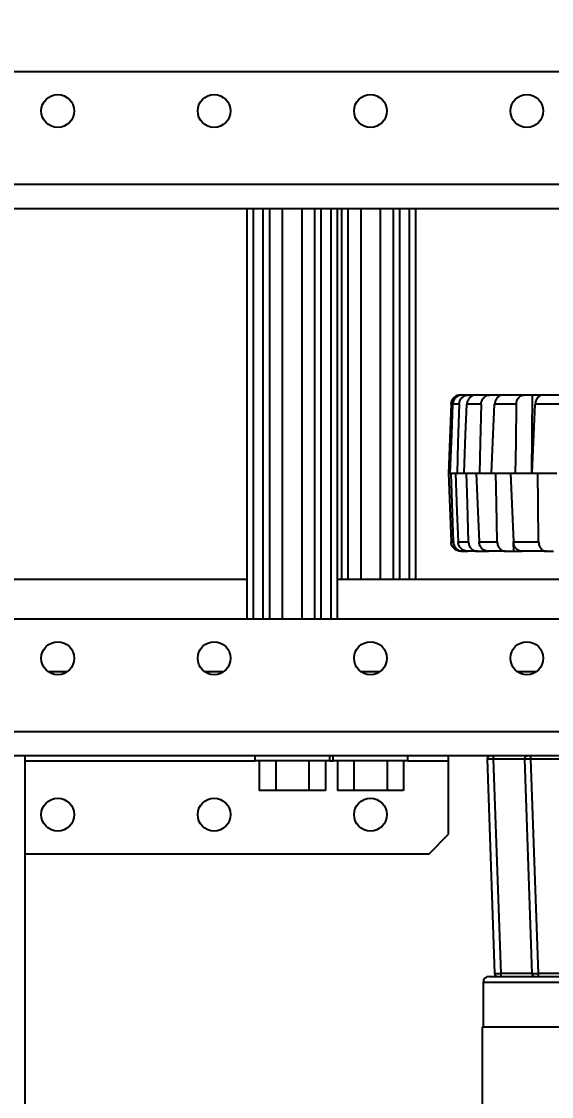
# Model space of a CAD drawing. Header units: inches. Extents: x 0 to 11, y 0 to 8.4.
# Drawn here: x 3.659 to 3.941, y 6.3 to 6.873 of the extents above; entities that cross this region are included whole.
import ezdxf

# ---------------------------------------------------------------- set-up
doc = ezdxf.new("R2010")
doc.units = ezdxf.units.IN
doc.header["$MEASUREMENT"] = 0
doc.header["$PDSIZE"] = -1
doc.layers.add('DIM', color=3, linetype='Continuous')
doc.layers.add('OBJ', color=50, linetype='Continuous')
doc.dimstyles.get("Standard").update_dxf_attribs({"dimtxt": 0.18, "dimasz": 0.18, "dimexe": 0.18, "dimexo": 0.0625, "dimgap": 0.09, "dimtad": 0, "dimtih": 1, "dimtoh": 1, "dimdec": 4, "dimzin": 0, "dimdsep": 46, "dimtxsty": 'Standard', "dimcen": 0.09, "dimadec": 0, "dimazin": 0, "dimtfac": 1, "dimtdec": 4, "dimtofl": 0, "dimtmove": 0, "dimatfit": 3, "dimfxl": 1, "dimtolj": 1, "dimtzin": 0, "dimarcsym": 0})

# ---------------------------------------------------------------- blocks, each defined once
blk = doc.blocks.new('*D4')
at = {"layer": 'Defpoints', "color": 0, "transparency": 16777216}
for p in [(4.13618, 7.07514), (2.39062, 6.84598), (4.13618, 6.84598)]:
    blk.add_point(p, dxfattribs=at)
at = {"layer": 'DIM', "color": 0, "lineweight": -2, "transparency": 16777216}
for p, q in [((2.39062, 7.20514), (2.39062, 7.33514)), ((4.08618, 7.07514), (2.26562, 7.07514)), ((4.08618, 6.84598), (2.26562, 6.84598)), ((2.39062, 6.71598), (2.39062, 6.58598)), ((2.39062, 6.58598), (2.26062, 6.58598))]:
    blk.add_line(p, q, dxfattribs=at)
at = {"layer": 'DIM', "color": 0, "transparency": 16777216}
for points in [[(2.36896, 7.20514), (2.41229, 7.20514), (2.39062, 7.07514)], [(2.36896, 6.71598), (2.41229, 6.71598), (2.39062, 6.84598)]]:
    blk.add_solid(points, dxfattribs=at)
at = {"layer": 'DIM', "color": 0, "transparency": 16777216, "insert": (2.01312, 6.58598), "char_height": 0.125, "attachment_point": 5}
blk.add_mtext('\\A1;2.75', dxfattribs=at)

msp = doc.modelspace()

# ---------------------------------------------------------------- linework, layer by layer
at = {"color": 7, "linetype": 'Continuous', "lineweight": 25}
for p, q in [((5.30535, 6.84598), (2.96701, 6.84598)), ((5.30535, 6.78598), (2.96701, 6.78598)), ((5.30535, 6.77306), (2.96701, 6.77306)), ((3.77879, 6.55431), (3.77879, 6.77306)), ((3.7822, 6.55431), (3.7822, 6.77306)), ((3.78741, 6.55431), (3.78741, 6.77306)), ((3.79082, 6.55431), (3.79082, 6.77306)), ((3.79764, 6.55431), (3.79764, 6.77306)), ((3.80805, 6.55431), (3.80805, 6.77306)), ((3.81487, 6.55431), (3.81487, 6.77306)), ((3.81828, 6.55431), (3.81828, 6.77306)), ((3.82349, 6.55431), (3.82349, 6.77306)), ((3.8269, 6.55431), (3.8269, 6.77306)), ((3.82908, 6.77306), (3.82908, 6.57548)), ((3.83248, 6.77306), (3.83248, 6.57548)), ((3.8393, 6.77306), (3.8393, 6.57548)), ((3.84972, 6.77306), (3.84972, 6.57548)), ((3.85654, 6.77306), (3.85654, 6.57548)), ((3.85995, 6.77306), (3.85995, 6.57548)), ((3.86516, 6.77306), (3.86516, 6.57548)), ((3.86857, 6.77306), (3.86857, 6.57548)), ((3.88746, 6.66881), (3.88618, 6.63216)), ((3.88748, 6.66881), (3.88746, 6.66881)), ((3.89176, 6.66881), (3.88839, 6.66881)), ((3.89266, 6.67383), (3.89268, 6.67383)), ((3.89268, 6.67383), (3.8936, 6.67383)), ((3.8936, 6.67383), (3.89682, 6.67383)), ((3.90347, 6.66881), (3.89588, 6.66881)), ((3.89682, 6.67383), (3.90099, 6.67383)), ((3.90099, 6.67383), (3.90823, 6.67383)), ((3.90823, 6.67383), (3.91269, 6.67383)), ((3.92225, 6.66881), (3.91068, 6.66881)), ((3.91269, 6.67383), (3.91267, 6.67271)), ((3.91269, 6.67383), (3.91553, 6.67383)), ((3.91553, 6.67383), (3.92656, 6.67383)), ((3.92656, 6.67383), (3.93063, 6.67383)), ((3.93063, 6.67383), (3.9303, 6.63216)), ((3.93063, 6.67383), (3.93678, 6.67383)), ((3.94753, 6.66881), (3.93232, 6.66881)), ((3.93678, 6.67383), (3.95127, 6.67383)), ((3.88618, 6.63216), (3.88746, 6.59552)), ((3.88618, 6.63216), (3.88621, 6.63216)), ((3.88621, 6.63216), (3.88703, 6.63216)), ((3.88703, 6.63216), (3.8875, 6.63216)), ((3.8875, 6.63216), (3.88977, 6.63216)), ((3.88977, 6.63216), (3.89069, 6.63216)), ((3.89069, 6.63216), (3.89439, 6.63216)), ((3.89439, 6.63216), (3.89575, 6.63216)), ((3.89575, 6.63216), (3.90084, 6.63216)), ((3.90084, 6.63216), (3.90263, 6.63216)), ((3.90263, 6.63216), (3.90909, 6.63216)), ((3.90909, 6.63216), (3.91129, 6.63216)), ((3.91129, 6.63216), (3.91907, 6.63216)), ((3.91907, 6.63216), (3.92167, 6.63216)), ((3.92167, 6.63216), (3.9307, 6.63216)), ((3.9307, 6.63216), (3.93367, 6.63216)), ((3.93367, 6.63216), (3.94389, 6.63216)), ((3.88746, 6.59552), (3.88868, 6.59552)), ((3.8912, 6.59552), (3.8967, 6.59552)), ((3.90239, 6.59552), (3.91201, 6.59552)), ((3.92068, 6.59552), (3.93412, 6.59552)), ((3.92084, 6.5905), (3.92079, 6.59502)), ((3.89382, 6.5905), (3.89266, 6.5905)), ((3.89382, 6.5905), (3.89639, 6.5905)), ((3.90163, 6.5905), (3.89639, 6.5905)), ((3.90163, 6.5905), (3.90624, 6.5905)), ((3.90624, 6.5905), (3.90739, 6.5905)), ((3.91656, 6.5905), (3.90739, 6.5905)), ((3.91656, 6.5905), (3.92084, 6.5905)), ((3.92084, 6.5905), (3.92535, 6.5905)), ((3.93816, 6.5905), (3.92535, 6.5905)), ((3.93816, 6.5905), (3.94199, 6.5905)), ((3.77879, 6.57548), (3.16961, 6.57548)), ((4.13762, 6.57548), (3.8269, 6.57548)), ((3.9591, 6.55431), (2.96701, 6.55431)), ((3.6828, 6.52627), (3.67289, 6.52627)), ((3.76614, 6.52627), (3.75622, 6.52627)), ((3.84947, 6.52627), (3.83956, 6.52627)), ((3.9328, 6.52627), (3.92289, 6.52627)), ((3.96951, 6.49431), (2.96701, 6.49431)), ((3.96951, 6.48139), (2.96701, 6.48139)), ((3.66024, 6.48139), (3.66024, 4.96056)), ((3.78285, 6.48139), (3.78285, 6.47889)), ((3.82285, 6.47889), (3.82285, 6.48139)), ((3.82451, 6.48139), (3.82451, 6.47889)), ((3.86451, 6.47889), (3.86451, 6.48139)), ((3.88618, 6.47889), (3.88618, 6.48139)), ((3.90666, 6.47967), (3.91066, 6.3655)), ((3.90998, 6.47967), (3.91398, 6.3655)), ((3.92655, 6.47967), (3.90998, 6.47967)), ((3.92655, 6.47967), (3.93055, 6.3655)), ((3.97019, 6.47967), (3.92988, 6.47967)), ((3.92988, 6.47967), (3.93387, 6.3655)), ((3.66024, 6.47889), (3.78285, 6.47889)), ((3.82285, 6.47889), (3.78285, 6.47889)), ((3.78519, 6.47889), (3.78519, 6.46306)), ((3.79402, 6.47889), (3.79402, 6.46306)), ((3.81168, 6.47889), (3.81168, 6.46306)), ((3.8205, 6.47889), (3.8205, 6.46306)), ((3.82285, 6.47889), (3.82451, 6.47889)), ((3.86451, 6.47889), (3.82451, 6.47889)), ((3.82686, 6.47889), (3.82686, 6.46306)), ((3.83568, 6.47889), (3.83568, 6.46306)), ((3.85334, 6.47889), (3.85334, 6.46306)), ((3.86217, 6.47889), (3.86217, 6.46306)), ((3.86451, 6.47889), (3.88618, 6.47889)), ((3.88618, 6.43973), (3.88618, 6.47889)), ((3.79402, 6.46306), (3.78519, 6.46306)), ((3.81168, 6.46306), (3.79402, 6.46306)), ((3.8205, 6.46306), (3.81168, 6.46306)), ((3.83568, 6.46306), (3.82686, 6.46306)), ((3.85334, 6.46306), (3.83568, 6.46306)), ((3.86217, 6.46306), (3.85334, 6.46306)), ((3.87576, 6.42931), (3.88618, 6.43973)), ((3.66024, 6.42931), (3.87576, 6.42931)), ((3.91066, 6.3655), (3.91078, 6.36549)), ((3.93055, 6.3655), (3.91398, 6.3655)), ((3.93055, 6.3655), (3.93068, 6.36549)), ((3.97312, 6.3655), (3.93387, 6.3655)), ((3.90451, 6.36061), (3.90451, 6.33689)), ((4.11368, 6.36061), (3.90451, 6.36061)), ((3.90779, 6.36389), (3.9941, 6.36389)), ((3.9041, 6.33689), (3.9041, 6.01489)), ((4.00882, 6.33689), (3.9041, 6.33689))]:
    msp.add_line(p, q, dxfattribs=at)
at = {"color": 7, "linetype": 'Continuous', "lineweight": 25, "flags": 128}
for points in [[(3.88748, 6.66881), (3.88677, 6.64829), (3.88621, 6.63216)], [(3.88703, 6.63216), (3.88779, 6.65268), (3.88839, 6.66881)], [(3.89176, 6.66881), (3.89116, 6.64829), (3.89069, 6.63216)], [(3.89439, 6.63216), (3.89522, 6.65268), (3.89588, 6.66881)], [(3.90347, 6.66881), (3.903, 6.64829), (3.90263, 6.63216)], [(3.90909, 6.63216), (3.90998, 6.65268), (3.91068, 6.66881)], [(3.92225, 6.66881), (3.92192, 6.64829), (3.92167, 6.63216)], [(3.9307, 6.63216), (3.93161, 6.65268), (3.93232, 6.66881)], [(3.88868, 6.59552), (3.88802, 6.61604), (3.8875, 6.63216)], [(3.88977, 6.63216), (3.89057, 6.61165), (3.8912, 6.59552)], [(3.8967, 6.59552), (3.89617, 6.61604), (3.89575, 6.63216)], [(3.90084, 6.63216), (3.90171, 6.61165), (3.90239, 6.59552)], [(3.91201, 6.59552), (3.91161, 6.61604), (3.91129, 6.63216)], [(3.91907, 6.63216), (3.91997, 6.61165), (3.92068, 6.59552)], [(3.93412, 6.59552), (3.93387, 6.61604), (3.93367, 6.63216)], [(3.90832, 6.48139), (3.90799, 6.48136), (3.9077, 6.48127)], [(3.92822, 6.48139), (3.92789, 6.48136), (3.9276, 6.48127)]]:
    msp.add_lwpolyline(points, dxfattribs=at)
at = {"color": 7, "linetype": 'Continuous', "lineweight": 25}
for centre in [(3.67785, 6.82514), (3.76118, 6.82514), (3.84451, 6.82514), (3.92785, 6.82514), (3.67785, 6.53348), (3.76118, 6.53348), (3.84451, 6.53348), (3.92785, 6.53348), (3.67785, 6.45014), (3.76118, 6.45014), (3.84451, 6.45014)]:
    msp.add_circle(centre, 0.00875, dxfattribs=at)
for centre, radius, start, end in [((3.89266, 6.66862), 0.00521, 90, 178), ((3.90832, 6.47973), 0.00167, 151.2578, 182), ((4.07822, 6.48011), 0.16824, 179.5628, 180.1502), ((3.92822, 6.47973), 0.00167, 151.2578, 182), ((4.09812, 6.48011), 0.16824, 179.5628, 180.1502), ((3.91232, 6.36556), 0.00167, 182, 211.7977), ((4.06717, 6.36511), 0.15319, 179.853, 180.4546), ((3.93222, 6.36556), 0.00167, 182, 211.7977), ((4.08706, 6.36511), 0.15319, 179.853, 180.4546), ((3.90779, 6.36061), 0.00328, 90, 180), ((3.91232, 6.36556), 0.00167, 230.1513, 270), ((3.93222, 6.36556), 0.00167, 230.1513, 270)]:
    msp.add_arc(centre, radius, start, end, dxfattribs=at)
for points, knots in [([(3.88748, 6.66881), (3.88756, 6.66941), (3.88768, 6.67036), (3.88832, 6.67154), (3.88921, 6.67261), (3.89068, 6.67361), (3.89201, 6.67376), (3.89268, 6.67383)], [0, 0, 0, 0, 0.225804, 0.357312, 0.500927, 0.750485, 1, 1, 1, 1]), ([(3.8936, 6.67383), (3.89294, 6.67376), (3.8916, 6.67361), (3.89015, 6.67262), (3.88926, 6.67157), (3.88861, 6.67039), (3.88847, 6.66943), (3.88839, 6.66881)], [0, 0, 0, 0, 0.2498545, 0.4995412, 0.6366719, 0.7659515, 1, 1, 1, 1]), ([(3.89176, 6.66881), (3.89184, 6.66941), (3.89195, 6.67036), (3.89257, 6.67154), (3.89344, 6.67261), (3.89487, 6.67361), (3.89617, 6.67376), (3.89682, 6.67383)], [0, 0, 0, 0, 0.225804, 0.357312, 0.500927, 0.750485, 1, 1, 1, 1]), ([(3.90099, 6.67383), (3.90034, 6.67376), (3.89904, 6.67361), (3.89761, 6.67262), (3.89675, 6.67157), (3.8961, 6.67039), (3.89597, 6.66943), (3.89588, 6.66881)], [0, 0, 0, 0, 0.249855, 0.499541, 0.636672, 0.765952, 1, 1, 1, 1]), ([(3.90347, 6.66881), (3.90354, 6.66941), (3.90365, 6.67036), (3.90423, 6.67154), (3.90504, 6.67261), (3.90638, 6.67361), (3.90761, 6.67376), (3.90823, 6.67383)], [0, 0, 0, 0, 0.225804, 0.357312, 0.500927, 0.750485, 1, 1, 1, 1]), ([(3.91553, 6.67383), (3.91492, 6.67376), (3.91369, 6.67361), (3.91233, 6.67262), (3.91151, 6.67157), (3.91089, 6.67039), (3.91076, 6.66943), (3.91068, 6.66881)], [0, 0, 0, 0, 0.249855, 0.499541, 0.636672, 0.765952, 1, 1, 1, 1]), ([(3.92225, 6.66881), (3.92231, 6.66941), (3.9224, 6.67036), (3.92293, 6.67154), (3.92366, 6.67261), (3.92488, 6.67361), (3.926, 6.67376), (3.92656, 6.67383)], [0, 0, 0, 0, 0.225804, 0.357312, 0.500927, 0.750485, 1, 1, 1, 1]), ([(3.93678, 6.67383), (3.93621, 6.67376), (3.93509, 6.67361), (3.93385, 6.67262), (3.9331, 6.67157), (3.93253, 6.67039), (3.9324, 6.66943), (3.93232, 6.66881)], [0, 0, 0, 0, 0.249855, 0.499541, 0.636672, 0.765952, 1, 1, 1, 1]), ([(3.94043, 6.63216), (3.94043, 6.63216), (3.94043, 6.63216), (3.94044, 6.63216), (3.94044, 6.63216), (3.94044, 6.63216), (3.94044, 6.63216), (3.94044, 6.63216), (3.94051, 6.63217), (3.94051, 6.63217), (3.94051, 6.63216)], [0, 0, 0, 0, 0.000079, 0.029585, 0.036979, 0.038836, 0.039304, 0.039424, 0.039466, 1, 1, 1, 1]), ([(3.89266, 6.5905), (3.892, 6.59057), (3.89066, 6.59072), (3.88897, 6.59187), (3.88775, 6.59353), (3.88756, 6.59486), (3.88746, 6.59552)], [0, 0, 0, 0, 0.249914, 0.499692, 0.749397, 1, 1, 1, 1]), ([(3.88868, 6.59552), (3.88877, 6.59486), (3.88896, 6.59353), (3.89016, 6.59188), (3.89184, 6.59072), (3.89316, 6.59057), (3.89382, 6.5905)], [0, 0, 0, 0, 0.249912, 0.49969, 0.749396, 1, 1, 1, 1]), ([(3.89639, 6.5905), (3.89572, 6.59057), (3.8944, 6.59072), (3.89272, 6.59187), (3.8915, 6.59353), (3.8913, 6.59486), (3.8912, 6.59552)], [0, 0, 0, 0, 0.249914, 0.499692, 0.749397, 1, 1, 1, 1]), ([(3.8967, 6.59552), (3.89679, 6.59486), (3.89697, 6.59353), (3.89811, 6.59188), (3.89972, 6.59072), (3.90099, 6.59057), (3.90163, 6.5905)], [0, 0, 0, 0, 0.249912, 0.49969, 0.749396, 1, 1, 1, 1]), ([(3.90739, 6.5905), (3.90676, 6.59057), (3.90549, 6.59072), (3.90386, 6.59187), (3.90269, 6.59353), (3.90249, 6.59486), (3.90239, 6.59552)], [0, 0, 0, 0, 0.249914, 0.499692, 0.749397, 1, 1, 1, 1]), ([(3.91201, 6.59552), (3.91209, 6.59486), (3.91225, 6.59353), (3.9133, 6.59188), (3.91479, 6.59072), (3.91597, 6.59057), (3.91656, 6.5905)], [0, 0, 0, 0, 0.2499124, 0.4996895, 0.7493956, 1, 1, 1, 1]), ([(3.92535, 6.5905), (3.92476, 6.59057), (3.92358, 6.59072), (3.92206, 6.59187), (3.92097, 6.59353), (3.92078, 6.59486), (3.92068, 6.59552)], [0, 0, 0, 0, 0.249914, 0.499692, 0.749397, 1, 1, 1, 1]), ([(3.93412, 6.59552), (3.93419, 6.59486), (3.93433, 6.59353), (3.93526, 6.59188), (3.93658, 6.59072), (3.93763, 6.59057), (3.93816, 6.5905)], [0, 0, 0, 0, 0.249912, 0.49969, 0.749396, 1, 1, 1, 1]), ([(3.90998, 6.47967), (3.90954, 6.47966), (3.90867, 6.47965), (3.90757, 6.47964), (3.90681, 6.47965), (3.90671, 6.47966), (3.90666, 6.47967)], [0, 0, 0, 0, 0.25001, 0.5, 0.74999, 1, 1, 1, 1]), ([(3.90771, 6.48128), (3.90756, 6.4812), (3.90724, 6.48104), (3.9069, 6.48063), (3.90671, 6.48015), (3.90672, 6.47982), (3.90672, 6.47966)], [0, 0, 0, 0, 0.2513941, 0.5098263, 0.7629105, 1, 1, 1, 1]), ([(3.92988, 6.47967), (3.92944, 6.47966), (3.92857, 6.47965), (3.92747, 6.47964), (3.9267, 6.47965), (3.9266, 6.47966), (3.92655, 6.47967)], [0, 0, 0, 0, 0.250013, 0.500004, 0.749994, 1, 1, 1, 1]), ([(3.92761, 6.48128), (3.92745, 6.4812), (3.92714, 6.48104), (3.9268, 6.48063), (3.92661, 6.48015), (3.92661, 6.47982), (3.92662, 6.47966)], [0, 0, 0, 0, 0.251394, 0.509826, 0.762911, 1, 1, 1, 1]), ([(3.91072, 6.36549), (3.91073, 6.36534), (3.91074, 6.36503), (3.91095, 6.36459), (3.91128, 6.36422), (3.91158, 6.36407), (3.91173, 6.364)], [0, 0, 0, 0, 0.237731, 0.490162, 0.747923, 1, 1, 1, 1]), ([(3.91078, 6.36549), (3.91081, 6.36549), (3.9109, 6.36548), (3.91158, 6.36548), (3.91267, 6.36548), (3.91354, 6.3655), (3.91398, 6.3655)], [0, 0, 0, 0, 0.142731, 0.42848, 0.714229, 1, 1, 1, 1]), ([(3.93062, 6.36549), (3.93062, 6.36534), (3.93064, 6.36503), (3.93085, 6.36459), (3.93118, 6.36422), (3.93148, 6.36407), (3.93163, 6.364)], [0, 0, 0, 0, 0.237731, 0.490162, 0.747923, 1, 1, 1, 1]), ([(3.93068, 6.36549), (3.93071, 6.36549), (3.9308, 6.36548), (3.93148, 6.36548), (3.93256, 6.36548), (3.93344, 6.3655), (3.93387, 6.3655)], [0, 0, 0, 0, 0.142728, 0.428475, 0.714225, 1, 1, 1, 1])]:
    msp.add_open_spline(points, degree=3, knots=knots, dxfattribs=at)
at = {"layer": 'OBJ'}
msp.add_circle((4.13618, 5.72098), 1.35417, dxfattribs=at)

# ---------------------------------------------------------------- dimensions: what is measured, and where the dimension line sits
at = {"layer": 'DIM'}
dim = msp.add_linear_dim(base=(2.39062, 6.84598), p1=(4.13618, 7.07514), p2=(4.13618, 6.84598), angle=90, dimstyle='Standard', override={"dimtxt": 0.125, "dimasz": 0.13, "dimexe": 0.125, "dimexo": 0.05, "dimgap": 0.06, "dimdec": 2, "dimlfac": 12, "dimzin": 1, "dimadec": 2, "dimtdec": 2, "dimtzin": 1}, dxfattribs=at)
dim.commit()
dim.dimension.update_dxf_attribs({"geometry": '*D4', "text_midpoint": (2.01312, 6.58598)})

doc.saveas('drawing.dxf')
